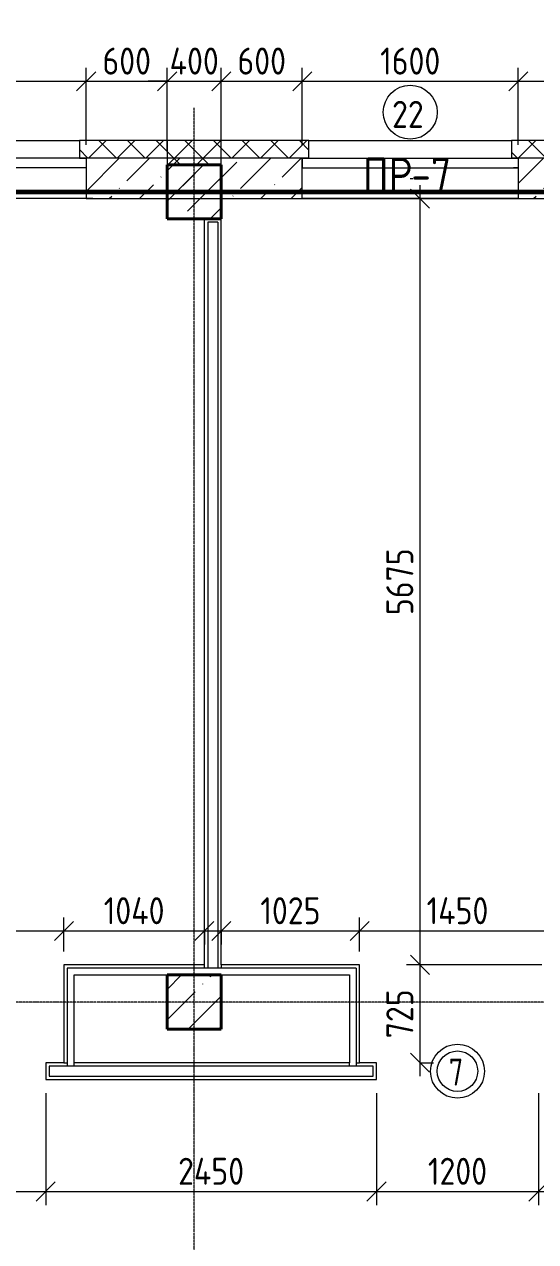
# Model space of a CAD drawing. Header units: millimetres. Extents: x -56773 to 221258, y -262288 to 26541.
# Drawn here: x 1551 to 5338, y -96319 to -87304 of the extents above; entities that cross this region are included whole.
import ezdxf

# ---------------------------------------------------------------- set-up
doc = ezdxf.new("R2010")
doc.units = ezdxf.units.MM
doc.linetypes.add('ADSK_Линия сетки', pattern=[25, 20, -2.5, 0, -2.5])
for name, color, linetype, lineweight in [('3.1 Штукатурка внешн стен для инвесторов', 5, 'Continuous', 60), ('_ Окна', 7, 'Continuous', 18), ('Марки', 7, 'Continuous', 20), ('Марки дверей', 7, 'Continuous', 20), ('Марки окон', 7, 'Continuous', 20), ('Несущие колонны', 7, 'Continuous', 18), ('Окна', 7, 'Continuous', 9), ('Оси', 7, 'Continuous', 9), ('Размеры', 7, 'Continuous', 9), ('Стены внутренние', 7, 'Continuous', 18), ('Стены наружные', 7, 'Continuous', 18), ('Стены штриховка', 7, 'Continuous', 9)]:
    doc.layers.add(name, color=color, linetype=linetype, lineweight=lineweight)
doc.styles.add('GOST Common_2', font='', dxfattribs={"width": 0.9, "height": 250})
doc.styles.add('GOST Common_3', font='', dxfattribs={"width": 0.9, "height": 200})
doc.styles.add('GOST Common_B', font='', dxfattribs={"width": 0.8, "height": 200})
doc.styles.get('GOST Common_2').set_extended_font_data('GOST Common')
doc.styles.get('GOST Common_3').set_extended_font_data('GOST Common')
doc.styles.get('GOST Common_B').set_extended_font_data('GOST Common', bold=True)
doc.dimstyles.new('ADSK_Основной_2_0_1', dxfattribs={"dimscale": 304.8, "dimtxt": 201.142999, "dimasz": 0.463911, "dimexe": 0.328084, "dimexo": 0.328084, "dimgap": 0.164042, "dimtad": 1, "dimdec": 3, "dimrnd": 0.001, "dimdsep": 46, "dimtxsty": 'GOST Common_3', "dimblk1": 'OBLIQUE', "dimblk2": 'OBLIQUE', "dimsah": 1, "dimcen": 0.09, "dimdle": 0.328084, "dimazin": 2, "dimtfac": 1, "dimtdec": 4, "dimtix": 1, "dimtmove": 1, "dimatfit": 3, "dimfxl": 1, "dimtvp": 1, "dimtolj": 1, "dimtzin": 0, "dimlwd": 20, "dimlwe": 20, "dimarcsym": 2})
doc.dimstyles.new('ADSK_Основной_2_0_2', dxfattribs={"dimscale": 304.8, "dimtxt": 201.142999, "dimasz": 0.463911, "dimexe": 0.328084, "dimexo": 0.328084, "dimgap": 0.164042, "dimtad": 1, "dimdec": 3, "dimrnd": 0.001, "dimdsep": 46, "dimtxsty": 'GOST Common_3', "dimblk1": 'OBLIQUE', "dimblk2": 'OBLIQUE', "dimsah": 1, "dimcen": 0.09, "dimdle": 0.328084, "dimazin": 2, "dimtfac": 1, "dimtdec": 4, "dimtix": 1, "dimtmove": 0, "dimatfit": 3, "dimfxl": 1, "dimtvp": 1, "dimtolj": 1, "dimtzin": 0, "dimlwd": 20, "dimlwe": 20, "dimarcsym": 2})
pattern_1 = [(45, (9.36, -97949.04), (-224.506, 224.506), []), (45, (233.87, -97949.04), (-224.506, 224.506), [396.875, -79.375, 3.353, -76.022])]
pattern_2 = [(45, (9.36, -97949.04), (-106.066, 106.066), []), (135, (9.36, -97949.04), (-106.066, -106.066), [])]

# ---------------------------------------------------------------- blocks, each defined once
blk = doc.blocks.new('ADSK_КолоннаЖБ_Прямоугольная - 400x400 мм-1807143-Кладочный план 2-го этаж')
at = {"layer": 'Несущие колонны', "lineweight": 40}
for p, q in [((-200, 200), (200, 200)), ((-200, -200), (-200, 200)), ((200, 200), (200, -200)), ((200, -200), (-200, -200))]:
    blk.add_line(p, q, dxfattribs=at)
blk = doc.blocks.new('ОКНО L03 _2СТ_RS - ОК-5_1600х2000h-3556607-Кладочный план 2-го этаж')
at = {"layer": '_ Окна'}
for p, q in [((-838.1, -79), (761.9, -79)), ((-838.1, -149), (-838.1, -79)), ((-838.1, -79), (-803.1, -79)), ((-818.1, -79), (-38.1, -79)), ((-38.1, -79), (741.9, -79)), ((761.9, -79), (726.9, -79)), ((761.9, -149), (761.9, -79)), ((-838.1, -149), (761.9, -149)), ((-838.1, -149), (-833.1, -149)), ((-818.1, -149), (-38.1, -149)), ((-38.1, -149), (741.9, -149)), ((761.9, -149), (756.9, -149))]:
    blk.add_line(p, q, dxfattribs=at)
at = {"layer": 'Окна'}
blk.add_line((-888.1, 150), (811.9, 150), dxfattribs=at)
blk = doc.blocks.new('ОКНО L03 _2СТ_RS - ОК-5_1600х2000h-3556615-Кладочный план 2-го этаж')
at = {"layer": '_ Окна'}
for p, q in [((-838.1, 149), (761.9, 149)), ((-838.1, 149), (-838.1, 79)), ((-838.1, 149), (-833.1, 149)), ((-818.1, 149), (-38.1, 149)), ((-38.1, 149), (741.9, 149)), ((761.9, 149), (756.9, 149)), ((761.9, 149), (761.9, 79)), ((-838.1, 79), (761.9, 79)), ((-838.1, 79), (-803.1, 79)), ((-818.1, 79), (-38.1, 79)), ((-38.1, 79), (741.9, 79)), ((761.9, 79), (726.9, 79))]:
    blk.add_line(p, q, dxfattribs=at)
at = {"layer": 'Окна'}
blk.add_line((-888.1, -150), (811.9, -150), dxfattribs=at)
blk = doc.blocks.new('_Oblique')
at = {"color": 0, "linetype": 'ByBlock', "lineweight": -2}
blk.add_line((-0.5, -0.5), (0.5, 0.5), dxfattribs=at)
blk = doc.blocks.new('*D4549')
at = {"layer": 'Defpoints', "color": 0, "lineweight": 25, "transparency": 16777216}
for p in [(2009.4, -87725.6), (409.4, -88295.1), (2009.4, -88295.1)]:
    blk.add_point(p, dxfattribs=at)
at = {"layer": 'Размеры', "color": 0, "lineweight": 20, "transparency": 16777216}
for p, q in [((409.4, -88195.1), (409.4, -87625.6)), ((2009.4, -88195.1), (2009.4, -87625.6)), ((309.4, -87725.6), (2109.4, -87725.6))]:
    blk.add_line(p, q, dxfattribs=at)
at = {"layer": 'Размеры', "color": 0, "lineweight": 20, "transparency": 16777216, "xscale": 141.4, "yscale": 141.4, "zscale": 141.4, "rotation": 180}
blk.add_blockref('_Oblique', (409.4, -87725.6), dxfattribs=at)
at = {"layer": 'Размеры', "color": 0, "lineweight": 20, "transparency": 16777216, "xscale": 141.4, "yscale": 141.4, "zscale": 141.4}
blk.add_blockref('_Oblique', (2009.4, -87725.6), dxfattribs=at)
at = {"layer": 'Размеры', "color": 0, "lineweight": 9, "transparency": 16777216, "insert": (1209.4, -87575.6), "char_height": 200, "width": 560.473, "attachment_point": 5, "style": 'GOST Common_3'}
blk.add_mtext('\\A1;1600', dxfattribs=at)
blk = doc.blocks.new('*D4550')
at = {"layer": 'Defpoints', "color": 0, "lineweight": 25, "transparency": 16777216}
for p in [(2609.4, -87725.6), (2009.4, -88295.1), (2609.4, -88344.1)]:
    blk.add_point(p, dxfattribs=at)
at = {"layer": 'Размеры', "color": 0, "lineweight": 20, "transparency": 16777216}
for p, q in [((2009.4, -88195.1), (2009.4, -87625.6)), ((2609.4, -88244.1), (2609.4, -87625.6)), ((1909.4, -87725.6), (2709.4, -87725.6))]:
    blk.add_line(p, q, dxfattribs=at)
at = {"layer": 'Размеры', "color": 0, "lineweight": 20, "transparency": 16777216, "xscale": 141.4, "yscale": 141.4, "zscale": 141.4, "rotation": 180}
blk.add_blockref('_Oblique', (2009.4, -87725.6), dxfattribs=at)
at = {"layer": 'Размеры', "color": 0, "lineweight": 20, "transparency": 16777216, "xscale": 141.4, "yscale": 141.4, "zscale": 141.4}
blk.add_blockref('_Oblique', (2609.4, -87725.6), dxfattribs=at)
at = {"layer": 'Размеры', "color": 0, "lineweight": 9, "transparency": 16777216, "insert": (2309.4, -87575.6), "char_height": 200, "width": 454.106, "attachment_point": 5, "style": 'GOST Common_3'}
blk.add_mtext('\\A1;600', dxfattribs=at)
blk = doc.blocks.new('*D4551')
at = {"layer": 'Defpoints', "color": 0, "lineweight": 25, "transparency": 16777216}
for p in [(3009.4, -87725.6), (2609.4, -88344.1), (3009.4, -88344.1)]:
    blk.add_point(p, dxfattribs=at)
at = {"layer": 'Размеры', "color": 0, "lineweight": 20, "transparency": 16777216}
for p, q in [((2609.4, -88244.1), (2609.4, -87625.6)), ((3009.4, -88244.1), (3009.4, -87625.6)), ((2609.4, -87725.6), (2468, -87725.6)), ((2609.4, -87725.6), (3009.4, -87725.6)), ((3009.4, -87725.6), (3150.8, -87725.6))]:
    blk.add_line(p, q, dxfattribs=at)
at = {"layer": 'Размеры', "color": 0, "lineweight": 20, "transparency": 16777216, "xscale": 141.4, "yscale": 141.4, "zscale": 141.4}
blk.add_blockref('_Oblique', (2609.4, -87725.6), dxfattribs=at)
at = {"layer": 'Размеры', "color": 0, "lineweight": 20, "transparency": 16777216, "xscale": 141.4, "yscale": 141.4, "zscale": 141.4, "rotation": 180}
blk.add_blockref('_Oblique', (3009.4, -87725.6), dxfattribs=at)
at = {"layer": 'Размеры', "color": 0, "lineweight": 9, "transparency": 16777216, "insert": (2809.4, -87575.6), "char_height": 200, "width": 474.561, "attachment_point": 5, "style": 'GOST Common_3'}
blk.add_mtext('\\A1;400', dxfattribs=at)
blk = doc.blocks.new('*D4552')
at = {"layer": 'Defpoints', "color": 0, "lineweight": 25, "transparency": 16777216}
for p in [(3609.4, -87725.6), (3009.4, -88344.1), (3609.4, -88295.1)]:
    blk.add_point(p, dxfattribs=at)
at = {"layer": 'Размеры', "color": 0, "lineweight": 20, "transparency": 16777216}
for p, q in [((3009.4, -88244.1), (3009.4, -87625.6)), ((3609.4, -88195.1), (3609.4, -87625.6)), ((2909.4, -87725.6), (3709.4, -87725.6))]:
    blk.add_line(p, q, dxfattribs=at)
at = {"layer": 'Размеры', "color": 0, "lineweight": 20, "transparency": 16777216, "xscale": 141.4, "yscale": 141.4, "zscale": 141.4, "rotation": 180}
blk.add_blockref('_Oblique', (3009.4, -87725.6), dxfattribs=at)
at = {"layer": 'Размеры', "color": 0, "lineweight": 20, "transparency": 16777216, "xscale": 141.4, "yscale": 141.4, "zscale": 141.4}
blk.add_blockref('_Oblique', (3609.4, -87725.6), dxfattribs=at)
at = {"layer": 'Размеры', "color": 0, "lineweight": 9, "transparency": 16777216, "insert": (3309.4, -87575.6), "char_height": 200, "width": 454.106, "attachment_point": 5, "style": 'GOST Common_3'}
blk.add_mtext('\\A1;600', dxfattribs=at)
blk = doc.blocks.new('*D4553')
at = {"layer": 'Defpoints', "color": 0, "lineweight": 25, "transparency": 16777216}
for p in [(5209.4, -87725.6), (3609.4, -88295.1), (5209.4, -88295.1)]:
    blk.add_point(p, dxfattribs=at)
at = {"layer": 'Размеры', "color": 0, "lineweight": 20, "transparency": 16777216}
for p, q in [((3609.4, -88195.1), (3609.4, -87625.6)), ((5209.4, -88195.1), (5209.4, -87625.6)), ((3509.4, -87725.6), (5309.4, -87725.6))]:
    blk.add_line(p, q, dxfattribs=at)
at = {"layer": 'Размеры', "color": 0, "lineweight": 20, "transparency": 16777216, "xscale": 141.4, "yscale": 141.4, "zscale": 141.4, "rotation": 180}
blk.add_blockref('_Oblique', (3609.4, -87725.6), dxfattribs=at)
at = {"layer": 'Размеры', "color": 0, "lineweight": 20, "transparency": 16777216, "xscale": 141.4, "yscale": 141.4, "zscale": 141.4}
blk.add_blockref('_Oblique', (5209.4, -87725.6), dxfattribs=at)
at = {"layer": 'Размеры', "color": 0, "lineweight": 9, "transparency": 16777216, "insert": (4409.4, -87575.6), "char_height": 200, "width": 560.473, "attachment_point": 5, "style": 'GOST Common_3'}
blk.add_mtext('\\A1;1600', dxfattribs=at)
blk = doc.blocks.new('*D4554')
at = {"layer": 'Defpoints', "color": 0, "lineweight": 25, "transparency": 16777216}
for p in [(6409.4, -87725.6), (5209.4, -88295.1), (6409.4, -88295.1)]:
    blk.add_point(p, dxfattribs=at)
at = {"layer": 'Размеры', "color": 0, "lineweight": 20, "transparency": 16777216}
for p, q in [((5209.4, -88195.1), (5209.4, -87625.6)), ((6409.4, -88195.1), (6409.4, -87625.6)), ((5109.4, -87725.6), (6509.4, -87725.6))]:
    blk.add_line(p, q, dxfattribs=at)
at = {"layer": 'Размеры', "color": 0, "lineweight": 20, "transparency": 16777216, "xscale": 141.4, "yscale": 141.4, "zscale": 141.4, "rotation": 180}
blk.add_blockref('_Oblique', (5209.4, -87725.6), dxfattribs=at)
at = {"layer": 'Размеры', "color": 0, "lineweight": 20, "transparency": 16777216, "xscale": 141.4, "yscale": 141.4, "zscale": 141.4}
blk.add_blockref('_Oblique', (6409.4, -87725.6), dxfattribs=at)
at = {"layer": 'Размеры', "color": 0, "lineweight": 9, "transparency": 16777216, "insert": (5809.4, -87575.6), "char_height": 200, "width": 560.473, "attachment_point": 5, "style": 'GOST Common_3'}
blk.add_mtext('\\A1;1200', dxfattribs=at)
blk = doc.blocks.new('*D4767')
at = {"layer": 'Defpoints', "color": 0, "lineweight": 25, "transparency": 16777216}
for p in [(1844.4, -94018.1), (384.4, -94269.1), (1844.4, -94269.1)]:
    blk.add_point(p, dxfattribs=at)
at = {"layer": 'Размеры', "color": 0, "lineweight": 20, "transparency": 16777216}
for p, q in [((384.4, -94169.1), (384.4, -93918.1)), ((1844.4, -94169.1), (1844.4, -93918.1)), ((284.4, -94018.1), (1944.4, -94018.1))]:
    blk.add_line(p, q, dxfattribs=at)
at = {"layer": 'Размеры', "color": 0, "lineweight": 20, "transparency": 16777216, "xscale": 141.4, "yscale": 141.4, "zscale": 141.4, "rotation": 180}
blk.add_blockref('_Oblique', (384.4, -94018.1), dxfattribs=at)
at = {"layer": 'Размеры', "color": 0, "lineweight": 20, "transparency": 16777216, "xscale": 141.4, "yscale": 141.4, "zscale": 141.4}
blk.add_blockref('_Oblique', (1844.4, -94018.1), dxfattribs=at)
at = {"layer": 'Размеры', "color": 0, "lineweight": 9, "transparency": 16777216, "insert": (1114.4, -93868.1), "char_height": 200, "width": 580.928, "attachment_point": 5, "style": 'GOST Common_3'}
blk.add_mtext('\\A1;1460', dxfattribs=at)
blk = doc.blocks.new('*D4768')
at = {"layer": 'Defpoints', "color": 0, "lineweight": 25, "transparency": 16777216}
for p in [(2884.4, -93918.1), (2884.4, -94018.1), (1844.4, -94269.1)]:
    blk.add_point(p, dxfattribs=at)
at = {"layer": 'Размеры', "color": 0, "lineweight": 20, "transparency": 16777216}
for p, q in [((1844.4, -94169.1), (1844.4, -93918.1)), ((1744.4, -94018.1), (2984.4, -94018.1)), ((2884.4, -94018.1), (2884.4, -94118.1))]:
    blk.add_line(p, q, dxfattribs=at)
at = {"layer": 'Размеры', "color": 0, "lineweight": 20, "transparency": 16777216, "xscale": 141.4, "yscale": 141.4, "zscale": 141.4, "rotation": 180}
blk.add_blockref('_Oblique', (1844.4, -94018.1), dxfattribs=at)
at = {"layer": 'Размеры', "color": 0, "lineweight": 20, "transparency": 16777216, "xscale": 141.4, "yscale": 141.4, "zscale": 141.4}
blk.add_blockref('_Oblique', (2884.4, -94018.1), dxfattribs=at)
at = {"layer": 'Размеры', "color": 0, "lineweight": 9, "transparency": 16777216, "insert": (2364.4, -93868.1), "char_height": 200, "width": 580.928, "attachment_point": 5, "style": 'GOST Common_3'}
blk.add_mtext('\\A1;1040', dxfattribs=at)
blk = doc.blocks.new('*D4769')
at = {"layer": 'Defpoints', "color": 0, "lineweight": 25, "transparency": 16777216}
for p in [(3009.4, -93918.1), (4034.4, -94018.1), (4034.4, -94269.1)]:
    blk.add_point(p, dxfattribs=at)
at = {"layer": 'Размеры', "color": 0, "lineweight": 20, "transparency": 16777216}
for p, q in [((4034.4, -94169.1), (4034.4, -93918.1)), ((2909.4, -94018.1), (4134.4, -94018.1)), ((3009.4, -94018.1), (3009.4, -94118.1))]:
    blk.add_line(p, q, dxfattribs=at)
at = {"layer": 'Размеры', "color": 0, "lineweight": 20, "transparency": 16777216, "xscale": 141.4, "yscale": 141.4, "zscale": 141.4, "rotation": 180}
blk.add_blockref('_Oblique', (3009.4, -94018.1), dxfattribs=at)
at = {"layer": 'Размеры', "color": 0, "lineweight": 20, "transparency": 16777216, "xscale": 141.4, "yscale": 141.4, "zscale": 141.4}
blk.add_blockref('_Oblique', (4034.4, -94018.1), dxfattribs=at)
at = {"layer": 'Размеры', "color": 0, "lineweight": 9, "transparency": 16777216, "insert": (3521.9, -93868.1), "char_height": 200, "width": 560.473, "attachment_point": 5, "style": 'GOST Common_3'}
blk.add_mtext('\\A1;1025', dxfattribs=at)
blk = doc.blocks.new('*D4770')
at = {"layer": 'Defpoints', "color": 0, "lineweight": 25, "transparency": 16777216}
for p in [(5484.4, -94018.1), (4034.4, -94269.1), (5484.4, -94269.1)]:
    blk.add_point(p, dxfattribs=at)
at = {"layer": 'Размеры', "color": 0, "lineweight": 20, "transparency": 16777216}
for p, q in [((4034.4, -94169.1), (4034.4, -93918.1)), ((5484.4, -94169.1), (5484.4, -93918.1)), ((3934.4, -94018.1), (5584.4, -94018.1))]:
    blk.add_line(p, q, dxfattribs=at)
at = {"layer": 'Размеры', "color": 0, "lineweight": 20, "transparency": 16777216, "xscale": 141.4, "yscale": 141.4, "zscale": 141.4, "rotation": 180}
blk.add_blockref('_Oblique', (4034.4, -94018.1), dxfattribs=at)
at = {"layer": 'Размеры', "color": 0, "lineweight": 20, "transparency": 16777216, "xscale": 141.4, "yscale": 141.4, "zscale": 141.4}
blk.add_blockref('_Oblique', (5484.4, -94018.1), dxfattribs=at)
at = {"layer": 'Размеры', "color": 0, "lineweight": 9, "transparency": 16777216, "insert": (4759.4, -93868.1), "char_height": 200, "width": 580.928, "attachment_point": 5, "style": 'GOST Common_3'}
blk.add_mtext('\\A1;1450', dxfattribs=at)
blk = doc.blocks.new('*D4778')
at = {"layer": 'Defpoints', "color": 0, "lineweight": 25, "transparency": 16777216}
for p in [(509.4, -95119.1), (1709.4, -95119.1), (1709.4, -95947.8)]:
    blk.add_point(p, dxfattribs=at)
at = {"layer": 'Размеры', "color": 0, "lineweight": 20, "transparency": 16777216}
for p, q in [((509.4, -95219.1), (509.4, -96047.8)), ((1709.4, -95219.1), (1709.4, -96047.8)), ((409.4, -95947.8), (1809.4, -95947.8))]:
    blk.add_line(p, q, dxfattribs=at)
at = {"layer": 'Размеры', "color": 0, "lineweight": 20, "transparency": 16777216, "xscale": 141.4, "yscale": 141.4, "zscale": 141.4, "rotation": 180}
blk.add_blockref('_Oblique', (509.4, -95947.8), dxfattribs=at)
at = {"layer": 'Размеры', "color": 0, "lineweight": 20, "transparency": 16777216, "xscale": 141.4, "yscale": 141.4, "zscale": 141.4}
blk.add_blockref('_Oblique', (1709.4, -95947.8), dxfattribs=at)
at = {"layer": 'Размеры', "color": 0, "lineweight": 9, "transparency": 16777216, "insert": (1109.4, -95797.8), "char_height": 200, "width": 560.473, "attachment_point": 5, "style": 'GOST Common_3'}
blk.add_mtext('\\A1;1200', dxfattribs=at)
blk = doc.blocks.new('*D4779')
at = {"layer": 'Defpoints', "color": 0, "lineweight": 25, "transparency": 16777216}
for p in [(1709.4, -95119.1), (4159.4, -95119.1), (4159.4, -95947.8)]:
    blk.add_point(p, dxfattribs=at)
at = {"layer": 'Размеры', "color": 0, "lineweight": 20, "transparency": 16777216}
for p, q in [((1709.4, -95219.1), (1709.4, -96047.8)), ((4159.4, -95219.1), (4159.4, -96047.8)), ((1609.4, -95947.8), (4259.4, -95947.8))]:
    blk.add_line(p, q, dxfattribs=at)
at = {"layer": 'Размеры', "color": 0, "lineweight": 20, "transparency": 16777216, "xscale": 141.4, "yscale": 141.4, "zscale": 141.4, "rotation": 180}
blk.add_blockref('_Oblique', (1709.4, -95947.8), dxfattribs=at)
at = {"layer": 'Размеры', "color": 0, "lineweight": 20, "transparency": 16777216, "xscale": 141.4, "yscale": 141.4, "zscale": 141.4}
blk.add_blockref('_Oblique', (4159.4, -95947.8), dxfattribs=at)
at = {"layer": 'Размеры', "color": 0, "lineweight": 9, "transparency": 16777216, "insert": (2934.4, -95797.8), "char_height": 200, "width": 625.93, "attachment_point": 5, "style": 'GOST Common_3'}
blk.add_mtext('\\A1;2450', dxfattribs=at)
blk = doc.blocks.new('*D4780')
at = {"layer": 'Defpoints', "color": 0, "lineweight": 25, "transparency": 16777216}
for p in [(4159.4, -95119.1), (5359.4, -95119.1), (5359.4, -95947.8)]:
    blk.add_point(p, dxfattribs=at)
at = {"layer": 'Размеры', "color": 0, "lineweight": 20, "transparency": 16777216}
for p, q in [((4159.4, -95219.1), (4159.4, -96047.8)), ((5359.4, -95219.1), (5359.4, -96047.8)), ((4059.4, -95947.8), (5459.4, -95947.8))]:
    blk.add_line(p, q, dxfattribs=at)
at = {"layer": 'Размеры', "color": 0, "lineweight": 20, "transparency": 16777216, "xscale": 141.4, "yscale": 141.4, "zscale": 141.4, "rotation": 180}
blk.add_blockref('_Oblique', (4159.4, -95947.8), dxfattribs=at)
at = {"layer": 'Размеры', "color": 0, "lineweight": 20, "transparency": 16777216, "xscale": 141.4, "yscale": 141.4, "zscale": 141.4}
blk.add_blockref('_Oblique', (5359.4, -95947.8), dxfattribs=at)
at = {"layer": 'Размеры', "color": 0, "lineweight": 9, "transparency": 16777216, "insert": (4759.4, -95797.8), "char_height": 200, "width": 560.473, "attachment_point": 5, "style": 'GOST Common_3'}
blk.add_mtext('\\A1;1200', dxfattribs=at)
blk = doc.blocks.new('*D4781')
at = {"layer": 'Defpoints', "color": 0, "lineweight": 25, "transparency": 16777216}
for p in [(5359.4, -95119.1), (6509.4, -95119.1), (6509.4, -95947.8)]:
    blk.add_point(p, dxfattribs=at)
at = {"layer": 'Размеры', "color": 0, "lineweight": 20, "transparency": 16777216}
for p, q in [((5359.4, -95219.1), (5359.4, -96047.8)), ((6509.4, -95219.1), (6509.4, -96047.8)), ((5259.4, -95947.8), (6609.4, -95947.8))]:
    blk.add_line(p, q, dxfattribs=at)
at = {"layer": 'Размеры', "color": 0, "lineweight": 20, "transparency": 16777216, "xscale": 141.4, "yscale": 141.4, "zscale": 141.4, "rotation": 180}
blk.add_blockref('_Oblique', (5359.4, -95947.8), dxfattribs=at)
at = {"layer": 'Размеры', "color": 0, "lineweight": 20, "transparency": 16777216, "xscale": 141.4, "yscale": 141.4, "zscale": 141.4}
blk.add_blockref('_Oblique', (6509.4, -95947.8), dxfattribs=at)
at = {"layer": 'Размеры', "color": 0, "lineweight": 9, "transparency": 16777216, "insert": (5934.4, -95797.8), "char_height": 200, "width": 515.472, "attachment_point": 5, "style": 'GOST Common_3'}
blk.add_mtext('\\A1;1150', dxfattribs=at)
blk = doc.blocks.new('*D4940')
at = {"layer": 'Defpoints', "color": 0, "lineweight": 25, "transparency": 16777216}
for p in [(4482.3, -94269.1), (5484.4, -94269.1), (4382.3, -94994.1)]:
    blk.add_point(p, dxfattribs=at)
at = {"layer": 'Размеры', "color": 0, "lineweight": 20, "transparency": 16777216}
for p, q in [((4482.3, -95094.1), (4482.3, -94169.1)), ((5384.4, -94269.1), (4382.3, -94269.1)), ((4482.3, -94994.1), (4582.3, -94994.1))]:
    blk.add_line(p, q, dxfattribs=at)
at = {"layer": 'Размеры', "color": 0, "lineweight": 20, "transparency": 16777216, "xscale": 141.4, "yscale": 141.4, "zscale": 141.4}
for p, rotation in [((4482.3, -94269.1), 90), ((4482.3, -94994.1), 270)]:
    blk.add_blockref('_Oblique', p, dxfattribs=dict(at, rotation=rotation))
at = {"layer": 'Размеры', "color": 0, "lineweight": 9, "transparency": 16777216, "insert": (4332.3, -94631.6), "char_height": 200, "width": 454.106, "attachment_point": 5, "rotation": 90, "style": 'GOST Common_3'}
blk.add_mtext('\\A1;725', dxfattribs=at)
blk = doc.blocks.new('*D4941')
at = {"layer": 'Defpoints', "color": 0, "lineweight": 25, "transparency": 16777216}
for p in [(4382.3, -88594.1), (4482.3, -88594.1), (5484.4, -94269.1)]:
    blk.add_point(p, dxfattribs=at)
at = {"layer": 'Размеры', "color": 0, "lineweight": 20, "transparency": 16777216}
for p, q in [((4482.3, -94369.1), (4482.3, -88494.1)), ((4482.3, -88594.1), (4582.3, -88594.1)), ((5384.4, -94269.1), (4382.3, -94269.1))]:
    blk.add_line(p, q, dxfattribs=at)
at = {"layer": 'Размеры', "color": 0, "lineweight": 20, "transparency": 16777216, "xscale": 141.4, "yscale": 141.4, "zscale": 141.4}
for p, rotation in [((4482.3, -88594.1), 90), ((4482.3, -94269.1), 270)]:
    blk.add_blockref('_Oblique', p, dxfattribs=dict(at, rotation=rotation))
at = {"layer": 'Размеры', "color": 0, "lineweight": 9, "transparency": 16777216, "insert": (4332.3, -91431.6), "char_height": 200, "width": 605.475, "attachment_point": 5, "rotation": 90, "style": 'GOST Common_3'}
blk.add_mtext('\\A1;5675', dxfattribs=at)
blk = doc.blocks.new('М_двери1 - Марка экземпляра 2-3719212-Кладочный план 2-го этаж')
at = {"layer": 'Марки дверей'}
for radius in [2, 1.5]:
    blk.add_circle((0, 0), radius, dxfattribs=at)
blk = doc.blocks.new('М_окна1 - Маркировка типоразмера-1510237-Кладочный план 2-го этаж')
at = {"layer": 'Марки окон'}
blk.add_circle((0, 0), 2, dxfattribs=at)
blk = doc.blocks.new('ADSK_Марка_Отверстие - Экземпляр_Только Марка-157312-Кладочный план 2-го этаж')
at = {"layer": 'Марки'}
blk.add_line((0, 0), (0.2, 0), dxfattribs=at)

msp = doc.modelspace()

# ---------------------------------------------------------------- hatches: boundary and pattern name
at = {"layer": 'Несущие колонны', "lineweight": 9}
h = msp.add_hatch(dxfattribs=at)
h.set_pattern_fill('FP_1', color=256, style=0, pattern_type=2)
h.set_pattern_definition(pattern_1)
h.paths.add_polyline_path([(2609.3615, -88744.0666), (3009.3615, -88744.0666), (3009.3615, -88344.0666), (2609.3615, -88344.0666)])
h = msp.add_hatch(dxfattribs=at)
h.set_pattern_fill('FP_1', color=256, style=0, pattern_type=2)
h.set_pattern_definition(pattern_1)
h.paths.add_polyline_path([(2757.8177, -94744.0666), (3009.3615, -94744.0666), (3009.3615, -94344.0666), (2609.3615, -94344.0666), (2609.3615, -94744.0666)])
at = {"layer": 'Стены внутренние', "lineweight": 9}
h = msp.add_hatch(dxfattribs=at)
h.set_pattern_fill('FP_2', color=256, style=0, pattern_type=2)
h.set_pattern_definition([(45, (9.36, -97949.04), (84.1895, 308.696), [396.875, -79.375, 3.353, -76.022])])
h.paths.add_polyline_path([(5959.3615, -88594.0666), (6409.3615, -88594.0666), (6409.3615, -88295.0666), (5209.3615, -88295.0666), (5209.3615, -88594.0666), (5934.3615, -88594.0666)])
h.paths.add_polyline_path([(409.3615, -88594.0666), (409.3615, -88295.0666), (-790.6385, -88295.0666), (-790.6385, -88594.0666), (-115.6385, -88594.0666)])
h.paths.add_polyline_path([(7609.3615, -88594.0666), (8609.3615, -88594.0666), (8609.3615, -88344.0666), (8809.3615, -88344.0666), (8809.3615, -88294.0666), (7609.3615, -88295.0666)])
h.paths.add_polyline_path([(2009.3615, -88594.0666), (3609.3615, -88594.0666), (3609.3615, -88295.0666), (2009.3615, -88295.0666)])
h.paths.add_polyline_path([(-2940.6385, -88594.0666), (-1990.6385, -88594.0666), (-1990.6385, -88295.0666), (-2940.6385, -88294.0666), (-2940.6385, -88572.0232)])
at = {"layer": 'Стены наружные', "lineweight": 9}
h = msp.add_hatch(dxfattribs=at)
h.set_pattern_fill('FP_4', color=256, style=0, pattern_type=2)
h.set_pattern_definition(pattern_2)
h.paths.add_polyline_path([(459.3615, -88294.0666), (459.3615, -88164.0666), (-840.6385, -88164.0666), (-840.6385, -88294.0666)])
h.paths.add_polyline_path([(8609.3615, -88294.0666), (8609.3615, -88164.0666), (7559.3615, -88164.0666), (7559.3615, -88294.0666)])
h.paths.add_polyline_path([(1959.3615, -88294.0666), (3659.3615, -88294.0666), (3659.3615, -88164.0666), (1959.3615, -88164.0666)])
h.paths.add_polyline_path([(5159.3615, -88294.0666), (6459.3615, -88294.0666), (6459.3615, -88164.0666), (5159.3615, -88164.0666)])
h.paths.add_polyline_path([(-2810.6385, -88294.0666), (-1940.6385, -88294.0666), (-1940.6385, -88164.0666), (-2810.6385, -88164.0666)])
h = msp.add_hatch(dxfattribs=at)
h.set_pattern_fill('FP_4', color=256, style=0, pattern_type=2)
h.set_pattern_definition(pattern_2)
h.paths.add_polyline_path([(3009.3615, -88344.0666), (3009.3615, -88164.0666), (2609.3615, -88164.0666), (2609.3615, -88344.0666)])

# ---------------------------------------------------------------- linework, layer by layer
at = {"layer": '3.1 Штукатурка внешн стен для инвесторов'}
msp.add_lwpolyline([(-19540.6385, -79244.0666), (-19540.6385, -74194.0666), (-3190.6385, -74194.0666), (-3190.6385, -88544.0666), (8809.3615, -88544.0666), (8809.3615, -95344.0666), (12609.3615, -95344.0666), (12609.3615, -88544.0666), (42009.3615, -88544.0666)], dxfattribs=at)
at = {"layer": 'Несущие колонны', "lineweight": 9}
for p, q in [((3009.3615, -88344.0666), (2609.3615, -88344.0666)), ((2609.3615, -88344.0666), (2609.3615, -88744.0666)), ((3009.3615, -88744.0666), (3009.3615, -88344.0666)), ((2609.3615, -88744.0666), (3009.3615, -88744.0666)), ((3009.3615, -94344.0666), (2609.3615, -94344.0666)), ((2609.3615, -94344.0666), (2609.3615, -94744.0666)), ((3009.3615, -94744.0666), (3009.3615, -94344.0666)), ((2609.3615, -94744.0666), (3009.3615, -94744.0666))]:
    msp.add_line(p, q, dxfattribs=at)
at = {"layer": 'Оси', "linetype": 'ADSK_Линия сетки', "lineweight": 5}
for p, q in [((2809.3615, -108922.9178), (2809.3615, -87921.5904)), ((62525.08, -88544.0666), (-25230.7352, -88544.0666)), ((62525.08, -94544.0666), (-25230.7352, -94544.0666))]:
    msp.add_line(p, q, dxfattribs=at)
at = {"layer": 'Стены внутренние', "lineweight": 5}
for p, q in [((1959.3615, -88294.0666), (1959.3615, -88295.0666)), ((1959.3615, -88295.0666), (2009.3615, -88295.0666)), ((2009.3615, -88295.0666), (2009.3615, -88594.0666)), ((3609.3615, -88594.0666), (3609.3615, -88295.0666)), ((3609.3615, -88295.0666), (3659.3615, -88295.0666)), ((3659.3615, -88295.0666), (3659.3615, -88294.0666)), ((5159.3615, -88294.0666), (5159.3615, -88295.0666)), ((5159.3615, -88295.0666), (5209.3615, -88295.0666)), ((5209.3615, -88295.0666), (5209.3615, -88594.0666)), ((2009.3615, -88594.0666), (409.3615, -88594.0666)), ((2009.3615, -88594.0666), (3609.3615, -88594.0666)), ((5209.3615, -88594.0666), (3609.3615, -88594.0666)), ((5209.3615, -88594.0666), (5934.3615, -88594.0666)), ((3009.3615, -88744.0666), (2884.3615, -88744.0666)), ((2884.3615, -88744.0666), (2884.3615, -94269.0666)), ((3009.3615, -94269.0666), (3009.3615, -88744.0666)), ((1844.3615, -94269.0666), (1844.3615, -94994.0666)), ((2884.3615, -94269.0666), (1844.3615, -94269.0666)), ((4034.3615, -94269.0666), (3009.3615, -94269.0666)), ((4034.3615, -94994.0666), (4034.3615, -94269.0666)), ((1919.3615, -94994.0666), (1919.3615, -94344.0666)), ((1919.3615, -94344.0666), (3959.3615, -94344.0666)), ((3959.3615, -94344.0666), (3959.3615, -94994.0666)), ((1844.3615, -94994.0666), (1709.3615, -94994.0666)), ((1709.3615, -94994.0666), (1709.3615, -95119.0666)), ((3959.3615, -94994.0666), (1919.3615, -94994.0666)), ((4159.3615, -94994.0666), (4034.3615, -94994.0666)), ((4159.3615, -95119.0666), (4159.3615, -94994.0666)), ((1709.3615, -95119.0666), (4159.3615, -95119.0666))]:
    msp.add_line(p, q, dxfattribs=at)
at = {"layer": 'Стены наружные', "lineweight": 9}
for p, q in [((459.3615, -88164.0666), (1959.3615, -88164.0666)), ((3659.3615, -88164.0666), (1959.3615, -88164.0666)), ((1959.3615, -88164.0666), (1959.3615, -88294.0666)), ((2609.3615, -88164.0666), (2609.3615, -88344.0666)), ((3009.3615, -88344.0666), (3009.3615, -88164.0666)), ((3659.3615, -88294.0666), (3659.3615, -88164.0666)), ((3659.3615, -88164.0666), (5159.3615, -88164.0666)), ((6459.3615, -88164.0666), (5159.3615, -88164.0666)), ((5159.3615, -88164.0666), (5159.3615, -88294.0666)), ((2609.3615, -88344.0666), (3009.3615, -88344.0666))]:
    msp.add_line(p, q, dxfattribs=at)
at = {"layer": 'Стены штриховка', "lineweight": 9}
for p, q in [((3659.3615, -88294.0666), (1959.3615, -88294.0666)), ((6459.3615, -88294.0666), (5159.3615, -88294.0666)), ((2984.3615, -88769.0666), (2909.3615, -88769.0666)), ((2909.3615, -88769.0666), (2909.3615, -94294.0666)), ((2984.3615, -88769.0666), (2984.3615, -94294.0666)), ((1869.3615, -94294.0666), (1869.3615, -95019.0666)), ((4009.3615, -94294.0666), (1869.3615, -94294.0666)), ((2884.3615, -94269.0666), (2884.3615, -94294.0666)), ((3009.3615, -94269.0666), (3009.3615, -94294.0666)), ((4009.3615, -94294.0666), (4009.3615, -95019.0666)), ((4134.3615, -95019.0666), (1734.3615, -95019.0666)), ((1734.3615, -95019.0666), (1734.3615, -95094.0666)), ((1844.3615, -94994.0666), (1869.3615, -94994.0666)), ((1919.3615, -95019.0666), (1919.3615, -94994.0666)), ((3959.3615, -95019.0666), (3959.3615, -94994.0666)), ((4009.3615, -94994.0666), (4034.3615, -94994.0666)), ((4134.3615, -95094.0666), (4134.3615, -95019.0666)), ((1734.3615, -95094.0666), (4134.3615, -95094.0666))]:
    msp.add_line(p, q, dxfattribs=at)

# ---------------------------------------------------------------- block references
at = {"layer": 'Марки', "xscale": 99.99999999999993, "yscale": 99.99999999999993, "zscale": 99.99999999999993}
msp.add_blockref('ADSK_Марка_Отверстие - Экземпляр_Только Марка-157312-Кладочный план 2-го этаж', (4409.3615, -88444.0666), dxfattribs=at)
at = {"layer": 'Марки дверей', "xscale": 99.99999999999993, "yscale": 99.99999999999993, "zscale": 99.99999999999993}
msp.add_blockref('М_двери1 - Марка экземпляра 2-3719212-Кладочный план 2-го этаж', (4759.3615, -95056.5666), dxfattribs=at)
at = {"layer": 'Марки окон', "xscale": 99.99999999999993, "yscale": 99.99999999999993, "zscale": 99.99999999999993}
msp.add_blockref('М_окна1 - Маркировка типоразмера-1510237-Кладочный план 2-го этаж', (4409.3615, -87954.0666), dxfattribs=at)
at = {"layer": 'Несущие колонны', "lineweight": 40, "rotation": 89.9999999999999}
for p in [(2809.3615, -88544.0666), (2809.3615, -94544.0666)]:
    msp.add_blockref('ADSK_КолоннаЖБ_Прямоугольная - 400x400 мм-1807143-Кладочный план 2-го этаж', p, dxfattribs=at)
at = {"layer": 'Окна', "rotation": 180}
msp.add_blockref('ОКНО L03 _2СТ_RS - ОК-5_1600х2000h-3556607-Кладочный план 2-го этаж', (1171.2615, -88444.0666), dxfattribs=at)
at = {"layer": 'Окна'}
msp.add_blockref('ОКНО L03 _2СТ_RS - ОК-5_1600х2000h-3556615-Кладочный план 2-го этаж', (4447.4615, -88444.0666), dxfattribs=at)

# ---------------------------------------------------------------- texts
at = {"layer": 'Марки', "lineweight": 9, "char_height": 250, "attachment_point": 1, "style": 'GOST Common_2'}
for s, insert, width in [('ПР', (4059.4307, -88291.0854), 432.91125), ('-7', (4416.6182, -88291.0854), 389.620125)]:
    msp.add_mtext(s, dxfattribs=dict(at, insert=insert, width=width))
at = {"layer": 'Марки дверей', "lineweight": 5, "insert": (4695.3041, -94962.9076), "char_height": 200, "width": 147.5105, "attachment_point": 1, "style": 'GOST Common_B'}
msp.add_mtext('\\fGOST Common|b1|i0|c204|p34|;\\W.8;7', dxfattribs=at)
at = {"layer": 'Марки окон', "lineweight": 5, "insert": (4274.8041, -87870.2812), "char_height": 200, "width": 317.46825, "attachment_point": 1, "style": 'GOST Common_3'}
msp.add_mtext('22', dxfattribs=at)

# ---------------------------------------------------------------- dimensions: what is measured, and where the dimension line sits
at = {"layer": 'Размеры', "lineweight": 9}
for base, p1, p2, dimstyle, override, picture, middle in [((2009.3615, -87725.5648), (409.3615, -88295.0666), (2009.3615, -88295.0666), 'ADSK_Основной_2_0_1', {"dimpost": '<>', "dimfxl": 1600}, '*D4549', (1209.3615, -87575.5648)), ((2609.3615, -87725.5648), (2009.3615, -88295.0666), (2609.3615, -88344.0666), 'ADSK_Основной_2_0_1', {"dimpost": '<>', "dimfxl": 601.997508}, '*D4550', (2309.3615, -87575.5648)), ((3009.3615, -87725.5648), (2609.3615, -88344.0666), (3009.3615, -88344.0666), 'ADSK_Основной_2_0_1', {"dimpost": '<>', "dimfxl": 400}, '*D4551', (2809.3615, -87575.5648)), ((3609.3615, -87725.5648), (3009.3615, -88344.0666), (3609.3615, -88295.0666), 'ADSK_Основной_2_0_1', {"dimpost": '<>', "dimfxl": 601.997508}, '*D4552', (3309.3615, -87575.5648)), ((5209.3615, -87725.5648), (3609.3615, -88295.0666), (5209.3615, -88295.0666), 'ADSK_Основной_2_0_1', {"dimpost": '<>', "dimfxl": 1600}, '*D4553', (4409.3615, -87575.5648)), ((6409.3615, -87725.5648), (5209.3615, -88295.0666), (6409.3615, -88295.0666), 'ADSK_Основной_2_0_1', {"dimpost": '<>', "dimfxl": 1200}, '*D4554', (5809.3615, -87575.5648)), ((1844.3615, -94018.0641), (384.3615, -94269.0666), (1844.3615, -94269.0666), 'ADSK_Основной_2_0_2', {"dimpost": '<>', "dimfxl": 1460}, '*D4767', (1114.3615, -93868.0641)), ((2884.3615, -94018.0641), (1844.3615, -94269.0666), (2884.3615, -93918.0792), 'ADSK_Основной_2_0_2', {"dimpost": '<>', "dimfxl": 1097.630248}, '*D4768', (2364.3615, -93868.0641)), ((4034.3615, -94018.0641), (3009.3615, -93918.0792), (4034.3615, -94269.0666), 'ADSK_Основной_2_0_2', {"dimpost": '<>', "dimfxl": 1083.428429}, '*D4769', (3521.8615, -93868.0641)), ((5484.3615, -94018.0641), (4034.3615, -94269.0666), (5484.3615, -94269.0666), 'ADSK_Основной_2_0_2', {"dimpost": '<>', "dimfxl": 1450}, '*D4770', (4759.3615, -93868.0641)), ((1709.3615, -95947.7511), (509.3615, -95119.0666), (1709.3615, -95119.0666), 'ADSK_Основной_2_0_2', {"dimpost": '<>', "dimfxl": 1200}, '*D4778', (1109.3615, -95797.7511)), ((4159.3615, -95947.7511), (1709.3615, -95119.0666), (4159.3615, -95119.0666), 'ADSK_Основной_2_0_2', {"dimpost": '<>', "dimfxl": 2450}, '*D4779', (2934.3615, -95797.7511)), ((5359.3615, -95947.7511), (4159.3615, -95119.0666), (5359.3615, -95119.0666), 'ADSK_Основной_2_0_2', {"dimpost": '<>', "dimfxl": 1200}, '*D4780', (4759.3615, -95797.7511)), ((6509.3615, -95947.7511), (5359.3615, -95119.0666), (6509.3615, -95119.0666), 'ADSK_Основной_2_0_2', {"dimpost": '<>', "dimfxl": 1150}, '*D4781', (5934.3615, -95797.7511))]:
    dim = msp.add_linear_dim(base=base, p1=p1, p2=p2, dimstyle=dimstyle, override=override, dxfattribs=at)
    dim.commit()
    dim.dimension.update_dxf_attribs({"geometry": picture, "text_midpoint": middle})
for base, p1, p2, override, picture, middle in [((4482.2993, -88594.0666), (5484.3615, -94269.0666), (4382.3144, -88594.0666), {"dimpost": '<>', "dimfxl": 5781.014862}, '*D4941', (4332.2993, -91431.5666)), ((4482.2993, -94269.0666), (4382.3144, -94994.0666), (5484.3615, -94269.0666), {"dimpost": '<>', "dimfxl": 1319.140945}, '*D4940', (4332.2993, -94631.5666))]:
    dim = msp.add_linear_dim(base=base, p1=p1, p2=p2, angle=90, dimstyle='ADSK_Основной_2_0_2', override=override, dxfattribs=at)
    dim.commit()
    dim.dimension.update_dxf_attribs({"geometry": picture, "text_midpoint": middle})

doc.saveas('drawing.dxf')
